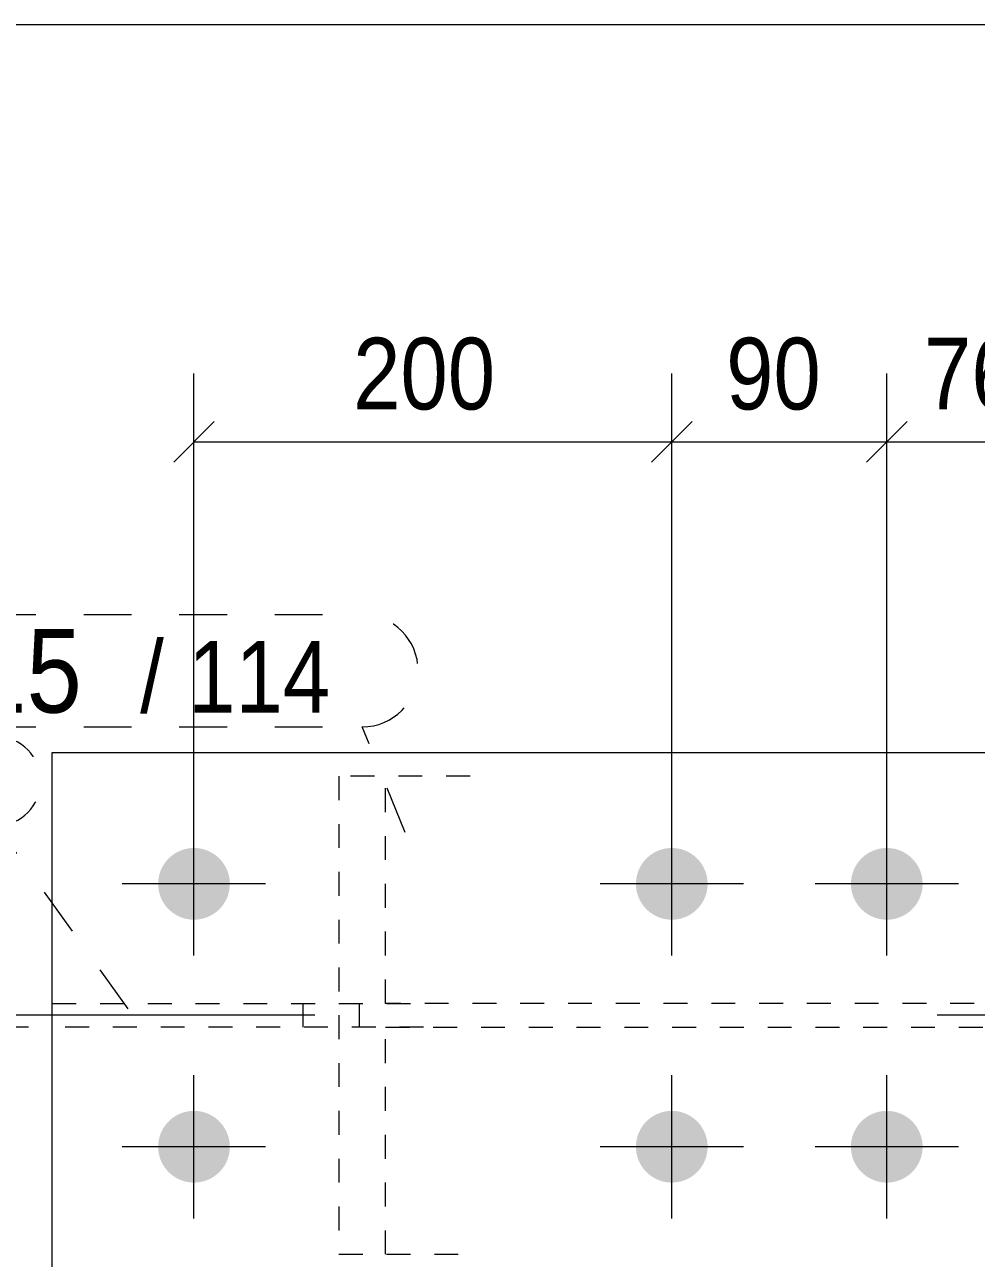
# Model space of a CAD drawing. Header units: millimetres. Extents: x 2 to 579, y 1 to 825.
# Drawn here: x 193.7 to 233.6, y 773.4 to 825 of the extents above; entities that cross this region are included whole.
import ezdxf

# ---------------------------------------------------------------- set-up
doc = ezdxf.new("R2010")
doc.units = ezdxf.units.MM
for name, pattern in [('XKITLINE00', [0]), ('XKITLINE01', [4, 1, -1, 1, -1]), ('XKITLINE02', [4, 2, -2]), ('XKITLINE03', [6, 3, -1, 1, -1])]:
    doc.linetypes.add(name, pattern=pattern)
for name, color, linetype, lineweight in [('Bolt', 3, 'Continuous', 0), ('Dimensions', 7, 'Continuous', 0), ('DrawingSheet', 5, 'Continuous', 0), ('Part', 2, 'Continuous', 0), ('PartMark', 7, 'Continuous', 0)]:
    doc.layers.add(name, color=color, linetype=linetype, lineweight=lineweight)
doc.styles.add('ARIAL', font='ARIAL.TTF')

# ---------------------------------------------------------------- blocks, each defined once
blk = doc.blocks.new('*A111')
at = {"layer": 'Bolt'}
for points in [[(200.797, 787.55), (200.76, 787.552), (200.723, 787.554), (200.687, 787.557), (200.65, 787.561), (200.614, 787.566), (200.577, 787.572), (200.541, 787.579), (200.505, 787.586), (200.469, 787.595), (200.434, 787.604), (200.398, 787.615), (200.363, 787.626), (200.328, 787.638), (200.294, 787.651), (200.26, 787.664), (200.226, 787.679), (200.192, 787.694), (200.159, 787.71), (200.127, 787.727), (200.094, 787.745), (200.063, 787.763), (200.031, 787.783), (200, 787.803), (199.97, 787.824), (199.94, 787.845), (199.911, 787.867), (199.882, 787.89), (199.854, 787.914), (199.826, 787.939), (199.799, 787.964), (199.773, 787.989), (199.747, 788.016), (199.722, 788.043), (199.698, 788.07), (199.674, 788.098), (199.651, 788.127), (199.629, 788.156), (199.607, 788.186), (199.587, 788.217), (199.567, 788.248), (199.547, 788.279), (199.529, 788.311), (199.511, 788.343), (199.494, 788.376), (199.478, 788.409), (199.462, 788.442), (199.448, 788.476), (199.434, 788.51), (199.421, 788.545), (199.409, 788.579), (199.398, 788.615), (199.388, 788.65), (199.379, 788.686), (199.37, 788.721), (199.363, 788.757), (199.356, 788.794), (199.35, 788.83), (199.345, 788.866), (199.341, 788.903), (199.338, 788.94), (199.336, 788.976), (199.334, 789.013), (199.334, 789.05), (199.334, 789.087), (199.336, 789.124), (199.338, 789.16), (199.341, 789.197), (199.345, 789.234), (199.35, 789.27), (199.356, 789.306), (199.363, 789.343), (199.37, 789.379), (199.379, 789.414), (199.388, 789.45), (199.398, 789.485), (199.409, 789.521), (199.421, 789.555), (199.434, 789.59), (199.448, 789.624), (199.462, 789.658), (199.478, 789.691), (199.494, 789.724), (199.511, 789.757), (199.529, 789.789), (199.547, 789.821), (199.567, 789.852), (199.587, 789.883), (199.607, 789.914), (199.629, 789.944), (199.651, 789.973), (199.674, 790.002), (199.698, 790.03), (199.722, 790.057), (199.747, 790.084), (199.773, 790.111), (199.799, 790.136), (199.826, 790.161), (199.854, 790.186), (199.882, 790.21), (199.911, 790.233), (199.94, 790.255), (199.97, 790.276), (200, 790.297), (200.031, 790.317), (200.063, 790.337), (200.094, 790.355), (200.127, 790.373), (200.159, 790.39), (200.192, 790.406), (200.226, 790.421), (200.26, 790.436), (200.294, 790.449), (200.328, 790.462), (200.363, 790.474), (200.398, 790.485), (200.434, 790.496), (200.469, 790.505), (200.505, 790.514), (200.541, 790.521), (200.577, 790.528), (200.614, 790.534), (200.65, 790.539), (200.687, 790.543), (200.723, 790.546), (200.76, 790.548), (200.797, 790.55), (200.834, 790.55), (200.871, 790.55), (200.907, 790.548), (200.944, 790.546), (200.981, 790.543), (201.017, 790.539), (201.054, 790.534), (201.09, 790.528), (201.126, 790.521), (201.162, 790.514), (201.198, 790.505), (201.234, 790.496), (201.269, 790.485), (201.304, 790.474), (201.339, 790.462), (201.374, 790.449), (201.408, 790.436), (201.442, 790.421), (201.475, 790.406), (201.508, 790.39), (201.541, 790.373), (201.573, 790.355), (201.605, 790.337), (201.636, 790.317), (201.667, 790.297), (201.697, 790.276), (201.727, 790.255), (201.757, 790.233), (201.785, 790.21), (201.814, 790.186), (201.841, 790.161), (201.868, 790.136), (201.894, 790.111), (201.92, 790.084), (201.945, 790.057), (201.97, 790.03), (201.993, 790.002), (202.016, 789.973), (202.039, 789.944), (202.06, 789.914), (202.081, 789.883), (202.101, 789.852), (202.12, 789.821), (202.139, 789.789), (202.157, 789.757), (202.174, 789.724), (202.19, 789.691), (202.205, 789.658), (202.22, 789.624), (202.233, 789.59), (202.246, 789.555), (202.258, 789.521), (202.269, 789.485), (202.279, 789.45), (202.289, 789.414), (202.297, 789.379), (202.305, 789.343), (202.312, 789.306), (202.318, 789.27), (202.323, 789.234), (202.327, 789.197), (202.33, 789.16), (202.332, 789.124), (202.333, 789.087), (202.334, 789.05), (202.333, 789.013), (202.332, 788.976), (202.33, 788.94), (202.327, 788.903), (202.323, 788.866), (202.318, 788.83), (202.312, 788.794), (202.305, 788.757), (202.297, 788.721), (202.289, 788.686), (202.279, 788.65), (202.269, 788.615), (202.258, 788.579), (202.246, 788.545), (202.233, 788.51), (202.22, 788.476), (202.205, 788.442), (202.19, 788.409), (202.174, 788.376), (202.157, 788.343), (202.139, 788.311), (202.12, 788.279), (202.101, 788.248), (202.081, 788.217), (202.06, 788.186), (202.039, 788.156), (202.016, 788.127), (201.993, 788.098), (201.97, 788.07), (201.945, 788.043), (201.92, 788.016), (201.894, 787.989), (201.868, 787.964), (201.841, 787.939), (201.814, 787.914), (201.785, 787.89), (201.757, 787.867), (201.727, 787.845), (201.697, 787.824), (201.667, 787.803), (201.636, 787.783), (201.605, 787.763), (201.573, 787.745), (201.541, 787.727), (201.508, 787.71), (201.475, 787.694), (201.442, 787.679), (201.408, 787.664), (201.374, 787.651), (201.339, 787.638), (201.304, 787.626), (201.269, 787.615), (201.234, 787.604), (201.198, 787.595), (201.162, 787.586), (201.126, 787.579), (201.09, 787.572), (201.054, 787.566), (201.017, 787.561), (200.981, 787.557), (200.944, 787.554), (200.907, 787.552), (200.871, 787.55), (200.834, 787.55)], [(220.797, 787.55), (220.76, 787.552), (220.723, 787.554), (220.687, 787.557), (220.65, 787.561), (220.614, 787.566), (220.577, 787.572), (220.541, 787.579), (220.505, 787.586), (220.469, 787.595), (220.434, 787.604), (220.398, 787.615), (220.363, 787.626), (220.328, 787.638), (220.294, 787.651), (220.26, 787.664), (220.226, 787.679), (220.192, 787.694), (220.159, 787.71), (220.127, 787.727), (220.094, 787.745), (220.063, 787.763), (220.031, 787.783), (220, 787.803), (219.97, 787.824), (219.94, 787.845), (219.911, 787.867), (219.882, 787.89), (219.854, 787.914), (219.826, 787.939), (219.799, 787.964), (219.773, 787.989), (219.747, 788.016), (219.722, 788.043), (219.698, 788.07), (219.674, 788.098), (219.651, 788.127), (219.629, 788.156), (219.607, 788.186), (219.587, 788.217), (219.567, 788.248), (219.547, 788.279), (219.529, 788.311), (219.511, 788.343), (219.494, 788.376), (219.478, 788.409), (219.462, 788.442), (219.448, 788.476), (219.434, 788.51), (219.421, 788.545), (219.409, 788.579), (219.398, 788.615), (219.388, 788.65), (219.379, 788.686), (219.37, 788.721), (219.363, 788.757), (219.356, 788.794), (219.35, 788.83), (219.345, 788.866), (219.341, 788.903), (219.338, 788.94), (219.336, 788.976), (219.334, 789.013), (219.334, 789.05), (219.334, 789.087), (219.336, 789.124), (219.338, 789.16), (219.341, 789.197), (219.345, 789.234), (219.35, 789.27), (219.356, 789.306), (219.363, 789.343), (219.37, 789.379), (219.379, 789.414), (219.388, 789.45), (219.398, 789.485), (219.409, 789.521), (219.421, 789.555), (219.434, 789.59), (219.448, 789.624), (219.462, 789.658), (219.478, 789.691), (219.494, 789.724), (219.511, 789.757), (219.529, 789.789), (219.547, 789.821), (219.567, 789.852), (219.587, 789.883), (219.607, 789.914), (219.629, 789.944), (219.651, 789.973), (219.674, 790.002), (219.698, 790.03), (219.722, 790.057), (219.747, 790.084), (219.773, 790.111), (219.799, 790.136), (219.826, 790.161), (219.854, 790.186), (219.882, 790.21), (219.911, 790.233), (219.94, 790.255), (219.97, 790.276), (220, 790.297), (220.031, 790.317), (220.063, 790.337), (220.094, 790.355), (220.127, 790.373), (220.159, 790.39), (220.192, 790.406), (220.226, 790.421), (220.26, 790.436), (220.294, 790.449), (220.328, 790.462), (220.363, 790.474), (220.398, 790.485), (220.434, 790.496), (220.469, 790.505), (220.505, 790.514), (220.541, 790.521), (220.577, 790.528), (220.614, 790.534), (220.65, 790.539), (220.687, 790.543), (220.723, 790.546), (220.76, 790.548), (220.797, 790.55), (220.834, 790.55), (220.871, 790.55), (220.907, 790.548), (220.944, 790.546), (220.981, 790.543), (221.017, 790.539), (221.054, 790.534), (221.09, 790.528), (221.126, 790.521), (221.162, 790.514), (221.198, 790.505), (221.234, 790.496), (221.269, 790.485), (221.304, 790.474), (221.339, 790.462), (221.374, 790.449), (221.408, 790.436), (221.442, 790.421), (221.475, 790.406), (221.508, 790.39), (221.541, 790.373), (221.573, 790.355), (221.605, 790.337), (221.636, 790.317), (221.667, 790.297), (221.697, 790.276), (221.727, 790.255), (221.757, 790.233), (221.785, 790.21), (221.814, 790.186), (221.841, 790.161), (221.868, 790.136), (221.894, 790.111), (221.92, 790.084), (221.945, 790.057), (221.97, 790.03), (221.993, 790.002), (222.016, 789.973), (222.039, 789.944), (222.06, 789.914), (222.081, 789.883), (222.101, 789.852), (222.12, 789.821), (222.139, 789.789), (222.157, 789.757), (222.174, 789.724), (222.19, 789.691), (222.205, 789.658), (222.22, 789.624), (222.233, 789.59), (222.246, 789.555), (222.258, 789.521), (222.269, 789.485), (222.279, 789.45), (222.289, 789.414), (222.297, 789.379), (222.305, 789.343), (222.312, 789.306), (222.318, 789.27), (222.323, 789.234), (222.327, 789.197), (222.33, 789.16), (222.332, 789.124), (222.333, 789.087), (222.334, 789.05), (222.333, 789.013), (222.332, 788.976), (222.33, 788.94), (222.327, 788.903), (222.323, 788.866), (222.318, 788.83), (222.312, 788.794), (222.305, 788.757), (222.297, 788.721), (222.289, 788.686), (222.279, 788.65), (222.269, 788.615), (222.258, 788.579), (222.246, 788.545), (222.233, 788.51), (222.22, 788.476), (222.205, 788.442), (222.19, 788.409), (222.174, 788.376), (222.157, 788.343), (222.139, 788.311), (222.12, 788.279), (222.101, 788.248), (222.081, 788.217), (222.06, 788.186), (222.039, 788.156), (222.016, 788.127), (221.993, 788.098), (221.97, 788.07), (221.945, 788.043), (221.92, 788.016), (221.894, 787.989), (221.868, 787.964), (221.841, 787.939), (221.814, 787.914), (221.785, 787.89), (221.757, 787.867), (221.727, 787.845), (221.697, 787.824), (221.667, 787.803), (221.636, 787.783), (221.605, 787.763), (221.573, 787.745), (221.541, 787.727), (221.508, 787.71), (221.475, 787.694), (221.442, 787.679), (221.408, 787.664), (221.374, 787.651), (221.339, 787.638), (221.304, 787.626), (221.269, 787.615), (221.234, 787.604), (221.198, 787.595), (221.162, 787.586), (221.126, 787.579), (221.09, 787.572), (221.054, 787.566), (221.017, 787.561), (220.981, 787.557), (220.944, 787.554), (220.907, 787.552), (220.871, 787.55), (220.834, 787.55)], [(229.797, 787.55), (229.76, 787.552), (229.723, 787.554), (229.687, 787.557), (229.65, 787.561), (229.614, 787.566), (229.577, 787.572), (229.541, 787.579), (229.505, 787.586), (229.469, 787.595), (229.434, 787.604), (229.398, 787.615), (229.363, 787.626), (229.328, 787.638), (229.294, 787.651), (229.26, 787.664), (229.226, 787.679), (229.192, 787.694), (229.159, 787.71), (229.127, 787.727), (229.094, 787.745), (229.063, 787.763), (229.031, 787.783), (229, 787.803), (228.97, 787.824), (228.94, 787.845), (228.911, 787.867), (228.882, 787.89), (228.854, 787.914), (228.826, 787.939), (228.799, 787.964), (228.773, 787.989), (228.747, 788.016), (228.722, 788.043), (228.698, 788.07), (228.674, 788.098), (228.651, 788.127), (228.629, 788.156), (228.607, 788.186), (228.587, 788.217), (228.567, 788.248), (228.547, 788.279), (228.529, 788.311), (228.511, 788.343), (228.494, 788.376), (228.478, 788.409), (228.462, 788.442), (228.448, 788.476), (228.434, 788.51), (228.421, 788.545), (228.409, 788.579), (228.398, 788.615), (228.388, 788.65), (228.379, 788.686), (228.37, 788.721), (228.363, 788.757), (228.356, 788.794), (228.35, 788.83), (228.345, 788.866), (228.341, 788.903), (228.338, 788.94), (228.336, 788.976), (228.334, 789.013), (228.334, 789.05), (228.334, 789.087), (228.336, 789.124), (228.338, 789.16), (228.341, 789.197), (228.345, 789.234), (228.35, 789.27), (228.356, 789.306), (228.363, 789.343), (228.37, 789.379), (228.379, 789.414), (228.388, 789.45), (228.398, 789.485), (228.409, 789.521), (228.421, 789.555), (228.434, 789.59), (228.448, 789.624), (228.462, 789.658), (228.478, 789.691), (228.494, 789.724), (228.511, 789.757), (228.529, 789.789), (228.547, 789.821), (228.567, 789.852), (228.587, 789.883), (228.607, 789.914), (228.629, 789.944), (228.651, 789.973), (228.674, 790.002), (228.698, 790.03), (228.722, 790.057), (228.747, 790.084), (228.773, 790.111), (228.799, 790.136), (228.826, 790.161), (228.854, 790.186), (228.882, 790.21), (228.911, 790.233), (228.94, 790.255), (228.97, 790.276), (229, 790.297), (229.031, 790.317), (229.063, 790.337), (229.094, 790.355), (229.127, 790.373), (229.159, 790.39), (229.192, 790.406), (229.226, 790.421), (229.26, 790.436), (229.294, 790.449), (229.328, 790.462), (229.363, 790.474), (229.398, 790.485), (229.434, 790.496), (229.469, 790.505), (229.505, 790.514), (229.541, 790.521), (229.577, 790.528), (229.614, 790.534), (229.65, 790.539), (229.687, 790.543), (229.723, 790.546), (229.76, 790.548), (229.797, 790.55), (229.834, 790.55), (229.871, 790.55), (229.907, 790.548), (229.944, 790.546), (229.981, 790.543), (230.017, 790.539), (230.054, 790.534), (230.09, 790.528), (230.126, 790.521), (230.162, 790.514), (230.198, 790.505), (230.234, 790.496), (230.269, 790.485), (230.304, 790.474), (230.339, 790.462), (230.374, 790.449), (230.408, 790.436), (230.442, 790.421), (230.475, 790.406), (230.508, 790.39), (230.541, 790.373), (230.573, 790.355), (230.605, 790.337), (230.636, 790.317), (230.667, 790.297), (230.697, 790.276), (230.727, 790.255), (230.757, 790.233), (230.785, 790.21), (230.814, 790.186), (230.841, 790.161), (230.868, 790.136), (230.894, 790.111), (230.92, 790.084), (230.945, 790.057), (230.97, 790.03), (230.993, 790.002), (231.016, 789.973), (231.039, 789.944), (231.06, 789.914), (231.081, 789.883), (231.101, 789.852), (231.12, 789.821), (231.139, 789.789), (231.157, 789.757), (231.174, 789.724), (231.19, 789.691), (231.205, 789.658), (231.22, 789.624), (231.233, 789.59), (231.246, 789.555), (231.258, 789.521), (231.269, 789.485), (231.279, 789.45), (231.289, 789.414), (231.297, 789.379), (231.305, 789.343), (231.312, 789.306), (231.318, 789.27), (231.323, 789.234), (231.327, 789.197), (231.33, 789.16), (231.332, 789.124), (231.333, 789.087), (231.334, 789.05), (231.333, 789.013), (231.332, 788.976), (231.33, 788.94), (231.327, 788.903), (231.323, 788.866), (231.318, 788.83), (231.312, 788.794), (231.305, 788.757), (231.297, 788.721), (231.289, 788.686), (231.279, 788.65), (231.269, 788.615), (231.258, 788.579), (231.246, 788.545), (231.233, 788.51), (231.22, 788.476), (231.205, 788.442), (231.19, 788.409), (231.174, 788.376), (231.157, 788.343), (231.139, 788.311), (231.12, 788.279), (231.101, 788.248), (231.081, 788.217), (231.06, 788.186), (231.039, 788.156), (231.016, 788.127), (230.993, 788.098), (230.97, 788.07), (230.945, 788.043), (230.92, 788.016), (230.894, 787.989), (230.868, 787.964), (230.841, 787.939), (230.814, 787.914), (230.785, 787.89), (230.757, 787.867), (230.727, 787.845), (230.697, 787.824), (230.667, 787.803), (230.636, 787.783), (230.605, 787.763), (230.573, 787.745), (230.541, 787.727), (230.508, 787.71), (230.475, 787.694), (230.442, 787.679), (230.408, 787.664), (230.374, 787.651), (230.339, 787.638), (230.304, 787.626), (230.269, 787.615), (230.234, 787.604), (230.198, 787.595), (230.162, 787.586), (230.126, 787.579), (230.09, 787.572), (230.054, 787.566), (230.017, 787.561), (229.981, 787.557), (229.944, 787.554), (229.907, 787.552), (229.871, 787.55), (229.834, 787.55)], [(200.797, 776.55), (200.76, 776.552), (200.723, 776.554), (200.687, 776.557), (200.65, 776.561), (200.614, 776.566), (200.577, 776.572), (200.541, 776.579), (200.505, 776.586), (200.469, 776.595), (200.434, 776.604), (200.398, 776.615), (200.363, 776.626), (200.328, 776.638), (200.294, 776.651), (200.26, 776.664), (200.226, 776.679), (200.192, 776.694), (200.159, 776.71), (200.127, 776.727), (200.094, 776.745), (200.063, 776.763), (200.031, 776.783), (200, 776.803), (199.97, 776.824), (199.94, 776.845), (199.911, 776.867), (199.882, 776.89), (199.854, 776.914), (199.826, 776.939), (199.799, 776.964), (199.773, 776.989), (199.747, 777.016), (199.722, 777.043), (199.698, 777.07), (199.674, 777.098), (199.651, 777.127), (199.629, 777.156), (199.607, 777.186), (199.587, 777.217), (199.567, 777.248), (199.547, 777.279), (199.529, 777.311), (199.511, 777.343), (199.494, 777.376), (199.478, 777.409), (199.462, 777.442), (199.448, 777.476), (199.434, 777.51), (199.421, 777.545), (199.409, 777.579), (199.398, 777.615), (199.388, 777.65), (199.379, 777.686), (199.37, 777.721), (199.363, 777.757), (199.356, 777.794), (199.35, 777.83), (199.345, 777.866), (199.341, 777.903), (199.338, 777.94), (199.336, 777.976), (199.334, 778.013), (199.334, 778.05), (199.334, 778.087), (199.336, 778.124), (199.338, 778.16), (199.341, 778.197), (199.345, 778.234), (199.35, 778.27), (199.356, 778.306), (199.363, 778.343), (199.37, 778.379), (199.379, 778.414), (199.388, 778.45), (199.398, 778.485), (199.409, 778.521), (199.421, 778.555), (199.434, 778.59), (199.448, 778.624), (199.462, 778.658), (199.478, 778.691), (199.494, 778.724), (199.511, 778.757), (199.529, 778.789), (199.547, 778.821), (199.567, 778.852), (199.587, 778.883), (199.607, 778.914), (199.629, 778.944), (199.651, 778.973), (199.674, 779.002), (199.698, 779.03), (199.722, 779.057), (199.747, 779.084), (199.773, 779.111), (199.799, 779.136), (199.826, 779.161), (199.854, 779.186), (199.882, 779.21), (199.911, 779.233), (199.94, 779.255), (199.97, 779.276), (200, 779.297), (200.031, 779.317), (200.063, 779.337), (200.094, 779.355), (200.127, 779.373), (200.159, 779.39), (200.192, 779.406), (200.226, 779.421), (200.26, 779.436), (200.294, 779.449), (200.328, 779.462), (200.363, 779.474), (200.398, 779.485), (200.434, 779.496), (200.469, 779.505), (200.505, 779.514), (200.541, 779.521), (200.577, 779.528), (200.614, 779.534), (200.65, 779.539), (200.687, 779.543), (200.723, 779.546), (200.76, 779.548), (200.797, 779.55), (200.834, 779.55), (200.871, 779.55), (200.907, 779.548), (200.944, 779.546), (200.981, 779.543), (201.017, 779.539), (201.054, 779.534), (201.09, 779.528), (201.126, 779.521), (201.162, 779.514), (201.198, 779.505), (201.234, 779.496), (201.269, 779.485), (201.304, 779.474), (201.339, 779.462), (201.374, 779.449), (201.408, 779.436), (201.442, 779.421), (201.475, 779.406), (201.508, 779.39), (201.541, 779.373), (201.573, 779.355), (201.605, 779.337), (201.636, 779.317), (201.667, 779.297), (201.697, 779.276), (201.727, 779.255), (201.757, 779.233), (201.785, 779.21), (201.814, 779.186), (201.841, 779.161), (201.868, 779.136), (201.894, 779.111), (201.92, 779.084), (201.945, 779.057), (201.97, 779.03), (201.993, 779.002), (202.016, 778.973), (202.039, 778.944), (202.06, 778.914), (202.081, 778.883), (202.101, 778.852), (202.12, 778.821), (202.139, 778.789), (202.157, 778.757), (202.174, 778.724), (202.19, 778.691), (202.205, 778.658), (202.22, 778.624), (202.233, 778.59), (202.246, 778.555), (202.258, 778.521), (202.269, 778.485), (202.279, 778.45), (202.289, 778.414), (202.297, 778.379), (202.305, 778.343), (202.312, 778.306), (202.318, 778.27), (202.323, 778.234), (202.327, 778.197), (202.33, 778.16), (202.332, 778.124), (202.333, 778.087), (202.334, 778.05), (202.333, 778.013), (202.332, 777.976), (202.33, 777.94), (202.327, 777.903), (202.323, 777.866), (202.318, 777.83), (202.312, 777.794), (202.305, 777.757), (202.297, 777.721), (202.289, 777.686), (202.279, 777.65), (202.269, 777.615), (202.258, 777.579), (202.246, 777.545), (202.233, 777.51), (202.22, 777.476), (202.205, 777.442), (202.19, 777.409), (202.174, 777.376), (202.157, 777.343), (202.139, 777.311), (202.12, 777.279), (202.101, 777.248), (202.081, 777.217), (202.06, 777.186), (202.039, 777.156), (202.016, 777.127), (201.993, 777.098), (201.97, 777.07), (201.945, 777.043), (201.92, 777.016), (201.894, 776.989), (201.868, 776.964), (201.841, 776.939), (201.814, 776.914), (201.785, 776.89), (201.757, 776.867), (201.727, 776.845), (201.697, 776.824), (201.667, 776.803), (201.636, 776.783), (201.605, 776.763), (201.573, 776.745), (201.541, 776.727), (201.508, 776.71), (201.475, 776.694), (201.442, 776.679), (201.408, 776.664), (201.374, 776.651), (201.339, 776.638), (201.304, 776.626), (201.269, 776.615), (201.234, 776.604), (201.198, 776.595), (201.162, 776.586), (201.126, 776.579), (201.09, 776.572), (201.054, 776.566), (201.017, 776.561), (200.981, 776.557), (200.944, 776.554), (200.907, 776.552), (200.871, 776.55), (200.834, 776.55)], [(220.797, 776.55), (220.76, 776.552), (220.723, 776.554), (220.687, 776.557), (220.65, 776.561), (220.614, 776.566), (220.577, 776.572), (220.541, 776.579), (220.505, 776.586), (220.469, 776.595), (220.434, 776.604), (220.398, 776.615), (220.363, 776.626), (220.328, 776.638), (220.294, 776.651), (220.26, 776.664), (220.226, 776.679), (220.192, 776.694), (220.159, 776.71), (220.127, 776.727), (220.094, 776.745), (220.063, 776.763), (220.031, 776.783), (220, 776.803), (219.97, 776.824), (219.94, 776.845), (219.911, 776.867), (219.882, 776.89), (219.854, 776.914), (219.826, 776.939), (219.799, 776.964), (219.773, 776.989), (219.747, 777.016), (219.722, 777.043), (219.698, 777.07), (219.674, 777.098), (219.651, 777.127), (219.629, 777.156), (219.607, 777.186), (219.587, 777.217), (219.567, 777.248), (219.547, 777.279), (219.529, 777.311), (219.511, 777.343), (219.494, 777.376), (219.478, 777.409), (219.462, 777.442), (219.448, 777.476), (219.434, 777.51), (219.421, 777.545), (219.409, 777.579), (219.398, 777.615), (219.388, 777.65), (219.379, 777.686), (219.37, 777.721), (219.363, 777.757), (219.356, 777.794), (219.35, 777.83), (219.345, 777.866), (219.341, 777.903), (219.338, 777.94), (219.336, 777.976), (219.334, 778.013), (219.334, 778.05), (219.334, 778.087), (219.336, 778.124), (219.338, 778.16), (219.341, 778.197), (219.345, 778.234), (219.35, 778.27), (219.356, 778.306), (219.363, 778.343), (219.37, 778.379), (219.379, 778.414), (219.388, 778.45), (219.398, 778.485), (219.409, 778.521), (219.421, 778.555), (219.434, 778.59), (219.448, 778.624), (219.462, 778.658), (219.478, 778.691), (219.494, 778.724), (219.511, 778.757), (219.529, 778.789), (219.547, 778.821), (219.567, 778.852), (219.587, 778.883), (219.607, 778.914), (219.629, 778.944), (219.651, 778.973), (219.674, 779.002), (219.698, 779.03), (219.722, 779.057), (219.747, 779.084), (219.773, 779.111), (219.799, 779.136), (219.826, 779.161), (219.854, 779.186), (219.882, 779.21), (219.911, 779.233), (219.94, 779.255), (219.97, 779.276), (220, 779.297), (220.031, 779.317), (220.063, 779.337), (220.094, 779.355), (220.127, 779.373), (220.159, 779.39), (220.192, 779.406), (220.226, 779.421), (220.26, 779.436), (220.294, 779.449), (220.328, 779.462), (220.363, 779.474), (220.398, 779.485), (220.434, 779.496), (220.469, 779.505), (220.505, 779.514), (220.541, 779.521), (220.577, 779.528), (220.614, 779.534), (220.65, 779.539), (220.687, 779.543), (220.723, 779.546), (220.76, 779.548), (220.797, 779.55), (220.834, 779.55), (220.871, 779.55), (220.907, 779.548), (220.944, 779.546), (220.981, 779.543), (221.017, 779.539), (221.054, 779.534), (221.09, 779.528), (221.126, 779.521), (221.162, 779.514), (221.198, 779.505), (221.234, 779.496), (221.269, 779.485), (221.304, 779.474), (221.339, 779.462), (221.374, 779.449), (221.408, 779.436), (221.442, 779.421), (221.475, 779.406), (221.508, 779.39), (221.541, 779.373), (221.573, 779.355), (221.605, 779.337), (221.636, 779.317), (221.667, 779.297), (221.697, 779.276), (221.727, 779.255), (221.757, 779.233), (221.785, 779.21), (221.814, 779.186), (221.841, 779.161), (221.868, 779.136), (221.894, 779.111), (221.92, 779.084), (221.945, 779.057), (221.97, 779.03), (221.993, 779.002), (222.016, 778.973), (222.039, 778.944), (222.06, 778.914), (222.081, 778.883), (222.101, 778.852), (222.12, 778.821), (222.139, 778.789), (222.157, 778.757), (222.174, 778.724), (222.19, 778.691), (222.205, 778.658), (222.22, 778.624), (222.233, 778.59), (222.246, 778.555), (222.258, 778.521), (222.269, 778.485), (222.279, 778.45), (222.289, 778.414), (222.297, 778.379), (222.305, 778.343), (222.312, 778.306), (222.318, 778.27), (222.323, 778.234), (222.327, 778.197), (222.33, 778.16), (222.332, 778.124), (222.333, 778.087), (222.334, 778.05), (222.333, 778.013), (222.332, 777.976), (222.33, 777.94), (222.327, 777.903), (222.323, 777.866), (222.318, 777.83), (222.312, 777.794), (222.305, 777.757), (222.297, 777.721), (222.289, 777.686), (222.279, 777.65), (222.269, 777.615), (222.258, 777.579), (222.246, 777.545), (222.233, 777.51), (222.22, 777.476), (222.205, 777.442), (222.19, 777.409), (222.174, 777.376), (222.157, 777.343), (222.139, 777.311), (222.12, 777.279), (222.101, 777.248), (222.081, 777.217), (222.06, 777.186), (222.039, 777.156), (222.016, 777.127), (221.993, 777.098), (221.97, 777.07), (221.945, 777.043), (221.92, 777.016), (221.894, 776.989), (221.868, 776.964), (221.841, 776.939), (221.814, 776.914), (221.785, 776.89), (221.757, 776.867), (221.727, 776.845), (221.697, 776.824), (221.667, 776.803), (221.636, 776.783), (221.605, 776.763), (221.573, 776.745), (221.541, 776.727), (221.508, 776.71), (221.475, 776.694), (221.442, 776.679), (221.408, 776.664), (221.374, 776.651), (221.339, 776.638), (221.304, 776.626), (221.269, 776.615), (221.234, 776.604), (221.198, 776.595), (221.162, 776.586), (221.126, 776.579), (221.09, 776.572), (221.054, 776.566), (221.017, 776.561), (220.981, 776.557), (220.944, 776.554), (220.907, 776.552), (220.871, 776.55), (220.834, 776.55)], [(229.797, 776.55), (229.76, 776.552), (229.723, 776.554), (229.687, 776.557), (229.65, 776.561), (229.614, 776.566), (229.577, 776.572), (229.541, 776.579), (229.505, 776.586), (229.469, 776.595), (229.434, 776.604), (229.398, 776.615), (229.363, 776.626), (229.328, 776.638), (229.294, 776.651), (229.26, 776.664), (229.226, 776.679), (229.192, 776.694), (229.159, 776.71), (229.127, 776.727), (229.094, 776.745), (229.063, 776.763), (229.031, 776.783), (229, 776.803), (228.97, 776.824), (228.94, 776.845), (228.911, 776.867), (228.882, 776.89), (228.854, 776.914), (228.826, 776.939), (228.799, 776.964), (228.773, 776.989), (228.747, 777.016), (228.722, 777.043), (228.698, 777.07), (228.674, 777.098), (228.651, 777.127), (228.629, 777.156), (228.607, 777.186), (228.587, 777.217), (228.567, 777.248), (228.547, 777.279), (228.529, 777.311), (228.511, 777.343), (228.494, 777.376), (228.478, 777.409), (228.462, 777.442), (228.448, 777.476), (228.434, 777.51), (228.421, 777.545), (228.409, 777.579), (228.398, 777.615), (228.388, 777.65), (228.379, 777.686), (228.37, 777.721), (228.363, 777.757), (228.356, 777.794), (228.35, 777.83), (228.345, 777.866), (228.341, 777.903), (228.338, 777.94), (228.336, 777.976), (228.334, 778.013), (228.334, 778.05), (228.334, 778.087), (228.336, 778.124), (228.338, 778.16), (228.341, 778.197), (228.345, 778.234), (228.35, 778.27), (228.356, 778.306), (228.363, 778.343), (228.37, 778.379), (228.379, 778.414), (228.388, 778.45), (228.398, 778.485), (228.409, 778.521), (228.421, 778.555), (228.434, 778.59), (228.448, 778.624), (228.462, 778.658), (228.478, 778.691), (228.494, 778.724), (228.511, 778.757), (228.529, 778.789), (228.547, 778.821), (228.567, 778.852), (228.587, 778.883), (228.607, 778.914), (228.629, 778.944), (228.651, 778.973), (228.674, 779.002), (228.698, 779.03), (228.722, 779.057), (228.747, 779.084), (228.773, 779.111), (228.799, 779.136), (228.826, 779.161), (228.854, 779.186), (228.882, 779.21), (228.911, 779.233), (228.94, 779.255), (228.97, 779.276), (229, 779.297), (229.031, 779.317), (229.063, 779.337), (229.094, 779.355), (229.127, 779.373), (229.159, 779.39), (229.192, 779.406), (229.226, 779.421), (229.26, 779.436), (229.294, 779.449), (229.328, 779.462), (229.363, 779.474), (229.398, 779.485), (229.434, 779.496), (229.469, 779.505), (229.505, 779.514), (229.541, 779.521), (229.577, 779.528), (229.614, 779.534), (229.65, 779.539), (229.687, 779.543), (229.723, 779.546), (229.76, 779.548), (229.797, 779.55), (229.834, 779.55), (229.871, 779.55), (229.907, 779.548), (229.944, 779.546), (229.981, 779.543), (230.017, 779.539), (230.054, 779.534), (230.09, 779.528), (230.126, 779.521), (230.162, 779.514), (230.198, 779.505), (230.234, 779.496), (230.269, 779.485), (230.304, 779.474), (230.339, 779.462), (230.374, 779.449), (230.408, 779.436), (230.442, 779.421), (230.475, 779.406), (230.508, 779.39), (230.541, 779.373), (230.573, 779.355), (230.605, 779.337), (230.636, 779.317), (230.667, 779.297), (230.697, 779.276), (230.727, 779.255), (230.757, 779.233), (230.785, 779.21), (230.814, 779.186), (230.841, 779.161), (230.868, 779.136), (230.894, 779.111), (230.92, 779.084), (230.945, 779.057), (230.97, 779.03), (230.993, 779.002), (231.016, 778.973), (231.039, 778.944), (231.06, 778.914), (231.081, 778.883), (231.101, 778.852), (231.12, 778.821), (231.139, 778.789), (231.157, 778.757), (231.174, 778.724), (231.19, 778.691), (231.205, 778.658), (231.22, 778.624), (231.233, 778.59), (231.246, 778.555), (231.258, 778.521), (231.269, 778.485), (231.279, 778.45), (231.289, 778.414), (231.297, 778.379), (231.305, 778.343), (231.312, 778.306), (231.318, 778.27), (231.323, 778.234), (231.327, 778.197), (231.33, 778.16), (231.332, 778.124), (231.333, 778.087), (231.334, 778.05), (231.333, 778.013), (231.332, 777.976), (231.33, 777.94), (231.327, 777.903), (231.323, 777.866), (231.318, 777.83), (231.312, 777.794), (231.305, 777.757), (231.297, 777.721), (231.289, 777.686), (231.279, 777.65), (231.269, 777.615), (231.258, 777.579), (231.246, 777.545), (231.233, 777.51), (231.22, 777.476), (231.205, 777.442), (231.19, 777.409), (231.174, 777.376), (231.157, 777.343), (231.139, 777.311), (231.12, 777.279), (231.101, 777.248), (231.081, 777.217), (231.06, 777.186), (231.039, 777.156), (231.016, 777.127), (230.993, 777.098), (230.97, 777.07), (230.945, 777.043), (230.92, 777.016), (230.894, 776.989), (230.868, 776.964), (230.841, 776.939), (230.814, 776.914), (230.785, 776.89), (230.757, 776.867), (230.727, 776.845), (230.697, 776.824), (230.667, 776.803), (230.636, 776.783), (230.605, 776.763), (230.573, 776.745), (230.541, 776.727), (230.508, 776.71), (230.475, 776.694), (230.442, 776.679), (230.408, 776.664), (230.374, 776.651), (230.339, 776.638), (230.304, 776.626), (230.269, 776.615), (230.234, 776.604), (230.198, 776.595), (230.162, 776.586), (230.126, 776.579), (230.09, 776.572), (230.054, 776.566), (230.017, 776.561), (229.981, 776.557), (229.944, 776.554), (229.907, 776.552), (229.871, 776.55), (229.834, 776.55)]]:
    blk.add_hatch(color=3, dxfattribs=at).paths.add_polyline_path(points, flags=17)
at = {"layer": 'Bolt', "color": 3, "linetype": 'XKITLINE00', "lineweight": 0}
for p, q in [((200.834, 786.05), (200.834, 792.05)), ((220.834, 786.05), (220.834, 792.05)), ((229.834, 786.05), (229.834, 792.05)), ((203.834, 789.05), (197.834, 789.05)), ((223.834, 789.05), (217.834, 789.05)), ((232.834, 789.05), (226.834, 789.05)), ((200.834, 775.05), (200.834, 781.05)), ((220.834, 775.05), (220.834, 781.05)), ((229.834, 775.05), (229.834, 781.05)), ((203.834, 778.05), (197.834, 778.05)), ((223.834, 778.05), (217.834, 778.05)), ((232.834, 778.05), (226.834, 778.05))]:
    blk.add_line(p, q, dxfattribs=at)
blk = doc.blocks.new('*A114')
at = {"layer": 'Part', "color": 2, "linetype": 'XKITLINE00', "lineweight": 0}
for p, q in [((194.903, 772.55), (194.903, 794.55)), ((194.903, 794.55), (336.806, 794.55))]:
    blk.add_line(p, q, dxfattribs=at)
blk = doc.blocks.new('*A115')
at = {"layer": 'Part'}
blk.add_hatch(color=2, dxfattribs=at).paths.add_polyline_path([(264.752, 784.95), (266.352, 784.95), (265.552, 783.55)], flags=17)
at = {"layer": 'Part', "color": 7, "linetype": 'XKITLINE01', "lineweight": 0}
for p, q in [((212.392, 793.55), (206.898, 793.55)), ((206.898, 793.55), (206.898, 773.55)), ((208.851, 784.05), (208.851, 793.55)), ((265.949, 784.05), (265.949, 793.55)), ((265.949, 793.55), (271.442, 793.55)), ((267.902, 773.55), (267.902, 793.55)), ((269.49, 784.05), (208.851, 784.05)), ((208.851, 773.55), (208.851, 783.05)), ((208.851, 783.05), (269.49, 783.05)), ((265.949, 783.05), (265.949, 773.55)), ((206.898, 773.55), (212.392, 773.55)), ((265.949, 773.55), (271.442, 773.55))]:
    blk.add_line(p, q, dxfattribs=at)
at = {"layer": 'Part', "color": 2, "linetype": 'XKITLINE00', "lineweight": 0}
for p, q in [((265.552, 783.55), (264.752, 784.95)), ((264.752, 784.95), (266.352, 784.95)), ((266.352, 784.95), (265.552, 783.55))]:
    blk.add_line(p, q, dxfattribs=at)
at = {"layer": 'Part', "color": 7, "linetype": 'XKITLINE03', "lineweight": 0}
blk.add_line((240.941, 783.55), (231.671, 783.55), dxfattribs=at)
at = {"layer": 'Part', "color": 2, "linetype": 'XKITLINE00', "lineweight": 0}
blk.add_circle((265.552, 784.45), 1, dxfattribs=at)
blk = doc.blocks.new('*A116')
at = {"layer": 'Part', "color": 7, "linetype": 'XKITLINE01', "lineweight": 0}
for p, q in [((194.903, 784.05), (210.439, 784.05)), ((194.903, 783.05), (194.903, 784.05)), ((205.398, 783.05), (205.398, 784.05)), ((207.758, 783.05), (207.758, 784.05)), ((210.439, 783.05), (194.903, 783.05))]:
    blk.add_line(p, q, dxfattribs=at)
blk = doc.blocks.new('*A121')
at = {"layer": 'DrawingSheet', "color": 5, "linetype": 'XKITLINE00', "lineweight": 0}
blk.add_line((579, 825), (5, 825), dxfattribs=at)
blk = doc.blocks.new('*A293')
at = {"layer": 'Dimensions', "color": 7, "linetype": 'XKITLINE00', "lineweight": 0}
for p, q in [((168.551, 784.399), (170.249, 782.701)), ((168.551, 783.899), (170.249, 782.201)), ((205.898, 783.55), (166.55, 783.55)), ((169.4, 783.05), (169.4, 783.55)), ((193.903, 783.05), (166.55, 783.05))]:
    blk.add_line(p, q, dxfattribs=at)
at = {"layer": 'Dimensions', "color": 3}
for p in [(169.4, 783.55), (169.4, 783.05)]:
    blk.add_point(p, dxfattribs=at)
at = {"layer": 'Dimensions', "color": 3, "style": 'ARIAL', "width": 0.85}
blk.add_text('5', height=3, rotation=90.0002, dxfattribs=at).set_placement((168.05, 782.187))
blk = doc.blocks.new('*A294')
at = {"layer": 'Dimensions', "color": 7, "linetype": 'XKITLINE00', "lineweight": 0}
for p, q in [((200.834, 790.05), (200.834, 810.4)), ((220.834, 790.05), (220.834, 810.4)), ((201.682, 808.399), (199.985, 806.701)), ((221.682, 808.399), (219.985, 806.701)), ((200.834, 807.55), (220.834, 807.55))]:
    blk.add_line(p, q, dxfattribs=at)
at = {"layer": 'Dimensions', "color": 3}
for p in [(200.834, 807.55), (220.834, 807.55)]:
    blk.add_point(p, dxfattribs=at)
at = {"layer": 'Dimensions', "color": 3, "style": 'ARIAL', "width": 0.85}
blk.add_text('200', height=3, dxfattribs=at).set_placement((207.496, 808.9))
blk = doc.blocks.new('*A295')
at = {"layer": 'Dimensions', "color": 7, "linetype": 'XKITLINE00', "lineweight": 0}
for p, q in [((220.834, 790.05), (220.834, 810.4)), ((229.834, 790.05), (229.834, 810.4)), ((221.682, 808.399), (219.985, 806.701)), ((230.682, 808.399), (228.985, 806.701)), ((220.834, 807.55), (229.834, 807.55))]:
    blk.add_line(p, q, dxfattribs=at)
at = {"layer": 'Dimensions', "color": 3}
for p in [(220.834, 807.55), (229.834, 807.55)]:
    blk.add_point(p, dxfattribs=at)
at = {"layer": 'Dimensions', "color": 3, "style": 'ARIAL', "width": 0.85}
blk.add_text('90', height=3, dxfattribs=at).set_placement((223.109, 808.9))
blk = doc.blocks.new('*A296')
at = {"layer": 'Dimensions', "color": 7, "linetype": 'XKITLINE00', "lineweight": 0}
for p, q in [((229.834, 790.05), (229.834, 810.4)), ((237.4, 785.05), (237.4, 810.4)), ((230.682, 808.399), (228.985, 806.701)), ((238.249, 808.399), (236.551, 806.701)), ((229.834, 807.55), (237.4, 807.55))]:
    blk.add_line(p, q, dxfattribs=at)
at = {"layer": 'Dimensions', "color": 3}
for p in [(229.834, 807.55), (237.4, 807.55)]:
    blk.add_point(p, dxfattribs=at)
at = {"layer": 'Dimensions', "color": 3, "style": 'ARIAL', "width": 0.85}
blk.add_text('76', height=3, dxfattribs=at).set_placement((231.392, 808.9))
blk = doc.blocks.new('*A308')
at = {"layer": 'PartMark', "color": 7, "linetype": 'XKITLINE02', "lineweight": 0}
for p, q in [((185.811, 795.197), (192.574, 795.197)), ((185.811, 791.497), (192.574, 791.497)), ((198.074, 783.821), (192.574, 791.497))]:
    blk.add_line(p, q, dxfattribs=at)
for centre, start, end in [((185.811, 793.347), 90, 270), ((192.574, 793.347), 270, 90)]:
    blk.add_arc(centre, 1.85, start, end, dxfattribs=at)
at = {"layer": 'PartMark', "color": 3, "style": 'ARIAL', "width": 0.85}
blk.add_text('386', height=2.5, dxfattribs=at).set_placement((186.411, 792.097))
blk = doc.blocks.new('*A309')
at = {"layer": 'PartMark', "color": 7, "linetype": 'XKITLINE02', "lineweight": 0}
for p, q in [((184.219, 800.316), (207.868, 800.316)), ((184.219, 795.616), (207.868, 795.616)), ((209.679, 791.204), (207.868, 795.616))]:
    blk.add_line(p, q, dxfattribs=at)
for centre, start, end in [((184.219, 797.966), 90, 270), ((207.868, 797.966), 270, 90)]:
    blk.add_arc(centre, 2.35, start, end, dxfattribs=at)
at = {"layer": 'PartMark', "color": 1, "style": 'ARIAL', "width": 0.85}
blk.add_text('1-C15', height=3.5, dxfattribs=at).set_placement((184.819, 796.216))
at = {"layer": 'PartMark', "color": 3, "style": 'ARIAL', "width": 0.85}
for s, p in [('/', (198.58, 796.216)), ('114', (200.592, 796.216))]:
    blk.add_text(s, height=3, dxfattribs=at).set_placement(p)

msp = doc.modelspace()

# ---------------------------------------------------------------- block references
at = {"lineweight": 0}
for name in ['*A121', '*A294', '*A295', '*A296', '*A309', '*A308', '*A114', '*A111', '*A293', '*A116']:
    msp.add_blockref(name, (0, 0), dxfattribs=at)
at = {"layer": 'Part', "lineweight": 0}
msp.add_blockref('*A115', (0, 0), dxfattribs=at)

doc.saveas('drawing.dxf')
